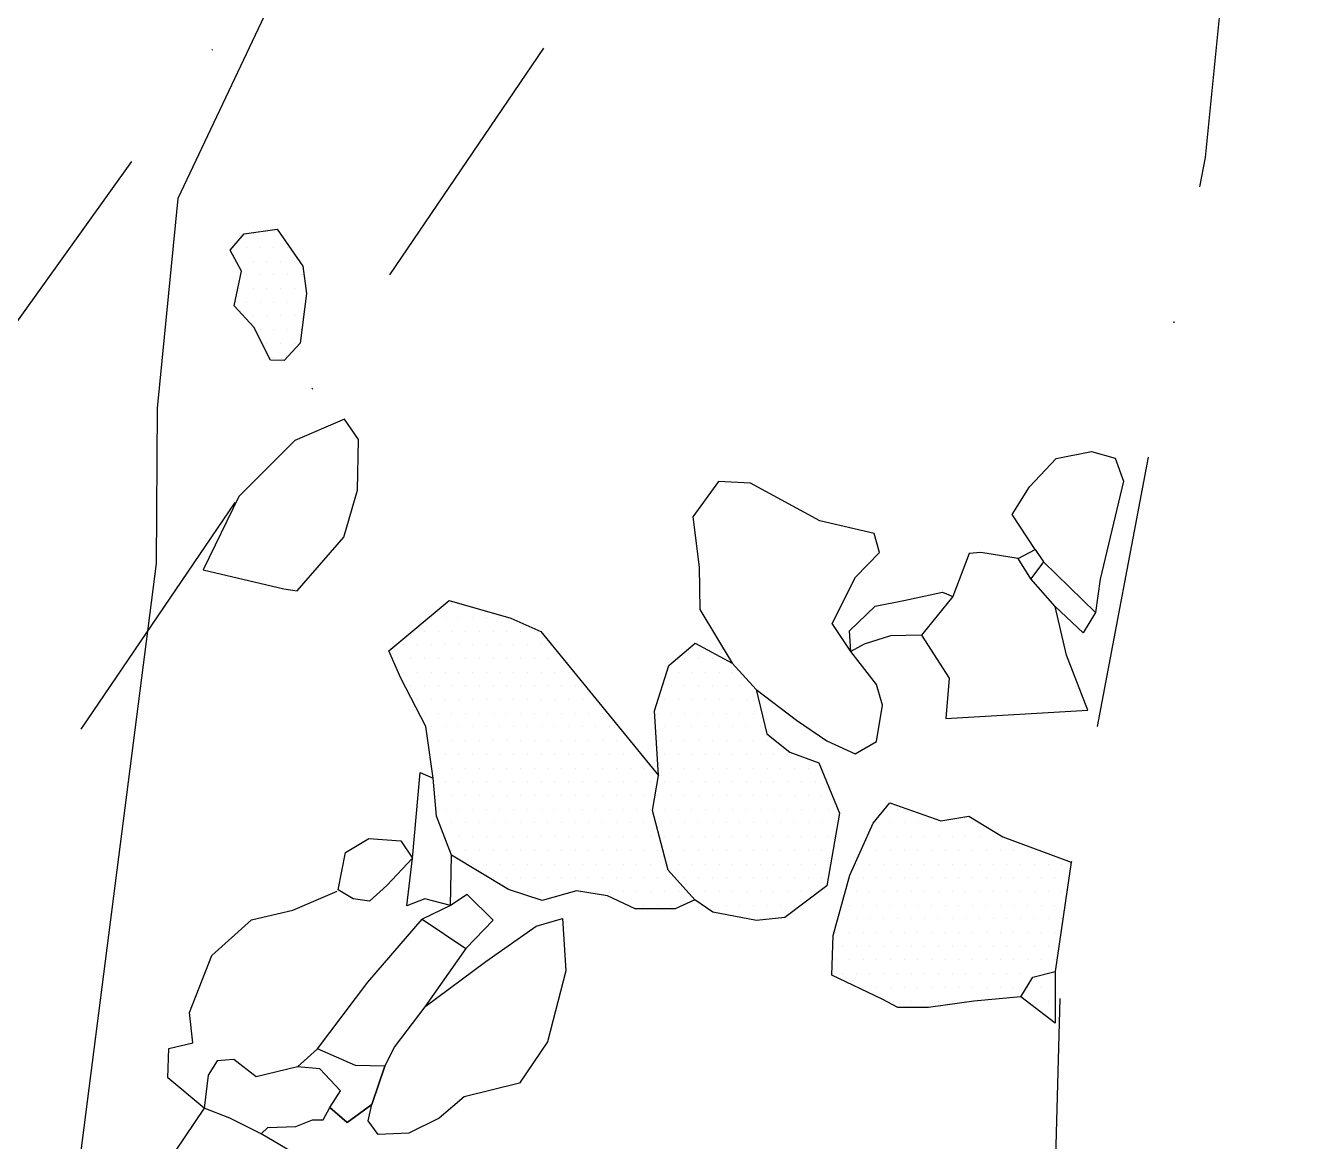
# Model space of a CAD drawing. Header units: metres. Extents: x -1264 to -948, y -1229 to -834.
# Drawn here: x -1063.3 to -947.5, y -1092.8 to -991 of the extents above; entities that cross this region are included whole.
import ezdxf

# ---------------------------------------------------------------- set-up
doc = ezdxf.new("R2010")
doc.units = ezdxf.units.M
doc.header["$LTSCALE"] = 25
doc.header["$MEASUREMENT"] = 0
doc.linetypes.add('STRICHPUNKTX2', pattern=[2, 1, -0.5, 0, -0.5])
doc.layers.get('0').update_dxf_attribs({"linetype": 'CONTINUOUS'})
for name, color, linetype in [('BEFUND', 1, 'CONTINUOUS'), ('GRABUNGSGRENZE', 3, 'STRICHPUNKTX2'), ('STEINE', 4, 'CONTINUOUS'), ('STEINESCHRAFF', 4, 'CONTINUOUS')]:
    doc.layers.add(name, color=color, linetype=linetype)

# ---------------------------------------------------------------- blocks, each defined once
blk = doc.blocks.new('*X3')
at = {"color": 0}
for p, q in [((-1003.125, -1048.75), (-1003.125, -1048.75)), ((-1001.875, -1048.75), (-1001.875, -1048.75)), ((-1000.625, -1048.75), (-1000.625, -1048.75)), ((-1003.75, -1050), (-1003.75, -1050)), ((-1002.5, -1050), (-1002.5, -1050)), ((-1001.25, -1050), (-1001.25, -1050)), ((-1000, -1050), (-1000, -1050)), ((-998.75, -1050), (-998.75, -1050)), ((-1004.375, -1051.25), (-1004.375, -1051.25)), ((-1003.125, -1051.25), (-1003.125, -1051.25)), ((-1001.875, -1051.25), (-1001.875, -1051.25)), ((-1000.625, -1051.25), (-1000.625, -1051.25)), ((-999.375, -1051.25), (-999.375, -1051.25)), ((-998.125, -1051.25), (-998.125, -1051.25)), ((-1005, -1052.5), (-1005, -1052.5)), ((-1003.75, -1052.5), (-1003.75, -1052.5)), ((-1002.5, -1052.5), (-1002.5, -1052.5)), ((-1001.25, -1052.5), (-1001.25, -1052.5)), ((-1000, -1052.5), (-1000, -1052.5)), ((-998.75, -1052.5), (-998.75, -1052.5)), ((-997.5, -1052.5), (-997.5, -1052.5)), ((-1005.625, -1053.75), (-1005.625, -1053.75)), ((-1004.375, -1053.75), (-1004.375, -1053.75)), ((-1003.125, -1053.75), (-1003.125, -1053.75)), ((-1001.875, -1053.75), (-1001.875, -1053.75)), ((-1000.625, -1053.75), (-1000.625, -1053.75)), ((-999.375, -1053.75), (-999.375, -1053.75)), ((-998.125, -1053.75), (-998.125, -1053.75)), ((-996.875, -1053.75), (-996.875, -1053.75)), ((-1005, -1055), (-1005, -1055)), ((-1003.75, -1055), (-1003.75, -1055)), ((-1002.5, -1055), (-1002.5, -1055)), ((-1001.25, -1055), (-1001.25, -1055)), ((-1000, -1055), (-1000, -1055)), ((-998.75, -1055), (-998.75, -1055)), ((-997.5, -1055), (-997.5, -1055)), ((-996.25, -1055), (-996.25, -1055)), ((-1005.625, -1056.25), (-1005.625, -1056.25)), ((-1004.375, -1056.25), (-1004.375, -1056.25)), ((-1003.125, -1056.25), (-1003.125, -1056.25)), ((-1001.875, -1056.25), (-1001.875, -1056.25)), ((-1000.625, -1056.25), (-1000.625, -1056.25)), ((-999.375, -1056.25), (-999.375, -1056.25)), ((-998.125, -1056.25), (-998.125, -1056.25)), ((-996.875, -1056.25), (-996.875, -1056.25)), ((-995.625, -1056.25), (-995.625, -1056.25)), ((-1005, -1057.5), (-1005, -1057.5)), ((-1003.75, -1057.5), (-1003.75, -1057.5)), ((-1002.5, -1057.5), (-1002.5, -1057.5)), ((-1001.25, -1057.5), (-1001.25, -1057.5)), ((-1000, -1057.5), (-1000, -1057.5)), ((-998.75, -1057.5), (-998.75, -1057.5)), ((-997.5, -1057.5), (-997.5, -1057.5)), ((-996.25, -1057.5), (-996.25, -1057.5)), ((-995, -1057.5), (-995, -1057.5)), ((-993.75, -1057.5), (-993.75, -1057.5)), ((-1004.375, -1058.75), (-1004.375, -1058.75)), ((-1003.125, -1058.75), (-1003.125, -1058.75)), ((-1001.875, -1058.75), (-1001.875, -1058.75)), ((-1000.625, -1058.75), (-1000.625, -1058.75)), ((-999.375, -1058.75), (-999.375, -1058.75)), ((-998.125, -1058.75), (-998.125, -1058.75)), ((-996.875, -1058.75), (-996.875, -1058.75)), ((-995.625, -1058.75), (-995.625, -1058.75)), ((-994.375, -1058.75), (-994.375, -1058.75)), ((-993.125, -1058.75), (-993.125, -1058.75)), ((-991.875, -1058.75), (-991.875, -1058.75)), ((-1005, -1060), (-1005, -1060)), ((-1003.75, -1060), (-1003.75, -1060)), ((-1002.5, -1060), (-1002.5, -1060)), ((-1001.25, -1060), (-1001.25, -1060)), ((-1000, -1060), (-1000, -1060)), ((-998.75, -1060), (-998.75, -1060)), ((-997.5, -1060), (-997.5, -1060)), ((-996.25, -1060), (-996.25, -1060)), ((-995, -1060), (-995, -1060)), ((-993.75, -1060), (-993.75, -1060)), ((-992.5, -1060), (-992.5, -1060)), ((-991.25, -1060), (-991.25, -1060)), ((-1005.625, -1061.25), (-1005.625, -1061.25)), ((-1004.375, -1061.25), (-1004.375, -1061.25)), ((-1003.125, -1061.25), (-1003.125, -1061.25)), ((-1001.875, -1061.25), (-1001.875, -1061.25)), ((-1000.625, -1061.25), (-1000.625, -1061.25)), ((-999.375, -1061.25), (-999.375, -1061.25)), ((-998.125, -1061.25), (-998.125, -1061.25)), ((-996.875, -1061.25), (-996.875, -1061.25)), ((-995.625, -1061.25), (-995.625, -1061.25)), ((-994.375, -1061.25), (-994.375, -1061.25)), ((-993.125, -1061.25), (-993.125, -1061.25)), ((-991.875, -1061.25), (-991.875, -1061.25)), ((-990.625, -1061.25), (-990.625, -1061.25)), ((-1005, -1062.5), (-1005, -1062.5)), ((-1003.75, -1062.5), (-1003.75, -1062.5)), ((-1002.5, -1062.5), (-1002.5, -1062.5)), ((-1001.25, -1062.5), (-1001.25, -1062.5)), ((-1000, -1062.5), (-1000, -1062.5)), ((-998.75, -1062.5), (-998.75, -1062.5)), ((-997.5, -1062.5), (-997.5, -1062.5)), ((-996.25, -1062.5), (-996.25, -1062.5)), ((-995, -1062.5), (-995, -1062.5)), ((-993.75, -1062.5), (-993.75, -1062.5)), ((-992.5, -1062.5), (-992.5, -1062.5)), ((-991.25, -1062.5), (-991.25, -1062.5)), ((-990, -1062.5), (-990, -1062.5)), ((-983.75, -1062.5), (-983.75, -1062.5)), ((-1005.625, -1063.75), (-1005.625, -1063.75)), ((-1004.375, -1063.75), (-1004.375, -1063.75)), ((-1003.125, -1063.75), (-1003.125, -1063.75)), ((-1001.875, -1063.75), (-1001.875, -1063.75)), ((-1000.625, -1063.75), (-1000.625, -1063.75)), ((-999.375, -1063.75), (-999.375, -1063.75)), ((-998.125, -1063.75), (-998.125, -1063.75)), ((-996.875, -1063.75), (-996.875, -1063.75)), ((-995.625, -1063.75), (-995.625, -1063.75)), ((-994.375, -1063.75), (-994.375, -1063.75)), ((-993.125, -1063.75), (-993.125, -1063.75)), ((-991.875, -1063.75), (-991.875, -1063.75)), ((-990.625, -1063.75), (-990.625, -1063.75)), ((-989.375, -1063.75), (-989.375, -1063.75)), ((-985.625, -1063.75), (-985.625, -1063.75)), ((-984.375, -1063.75), (-984.375, -1063.75)), ((-983.125, -1063.75), (-983.125, -1063.75)), ((-981.875, -1063.75), (-981.875, -1063.75)), ((-980.625, -1063.75), (-980.625, -1063.75)), ((-979.375, -1063.75), (-979.375, -1063.75)), ((-978.125, -1063.75), (-978.125, -1063.75)), ((-976.875, -1063.75), (-976.875, -1063.75)), ((-1005, -1065), (-1005, -1065)), ((-1003.75, -1065), (-1003.75, -1065)), ((-1002.5, -1065), (-1002.5, -1065)), ((-1001.25, -1065), (-1001.25, -1065)), ((-1000, -1065), (-1000, -1065)), ((-998.75, -1065), (-998.75, -1065)), ((-997.5, -1065), (-997.5, -1065)), ((-996.25, -1065), (-996.25, -1065)), ((-995, -1065), (-995, -1065)), ((-993.75, -1065), (-993.75, -1065)), ((-992.5, -1065), (-992.5, -1065)), ((-991.25, -1065), (-991.25, -1065)), ((-990, -1065), (-990, -1065)), ((-986.25, -1065), (-986.25, -1065)), ((-985, -1065), (-985, -1065)), ((-983.75, -1065), (-983.75, -1065)), ((-982.5, -1065), (-982.5, -1065)), ((-981.25, -1065), (-981.25, -1065)), ((-980, -1065), (-980, -1065)), ((-978.75, -1065), (-978.75, -1065)), ((-977.5, -1065), (-977.5, -1065)), ((-976.25, -1065), (-976.25, -1065)), ((-975, -1065), (-975, -1065)), ((-1004.375, -1066.25), (-1004.375, -1066.25)), ((-1003.125, -1066.25), (-1003.125, -1066.25)), ((-1001.875, -1066.25), (-1001.875, -1066.25)), ((-1000.625, -1066.25), (-1000.625, -1066.25)), ((-999.375, -1066.25), (-999.375, -1066.25)), ((-998.125, -1066.25), (-998.125, -1066.25)), ((-996.875, -1066.25), (-996.875, -1066.25)), ((-995.625, -1066.25), (-995.625, -1066.25)), ((-994.375, -1066.25), (-994.375, -1066.25)), ((-993.125, -1066.25), (-993.125, -1066.25)), ((-991.875, -1066.25), (-991.875, -1066.25)), ((-990.625, -1066.25), (-990.625, -1066.25)), ((-986.875, -1066.25), (-986.875, -1066.25)), ((-985.625, -1066.25), (-985.625, -1066.25)), ((-984.375, -1066.25), (-984.375, -1066.25)), ((-983.125, -1066.25), (-983.125, -1066.25)), ((-981.875, -1066.25), (-981.875, -1066.25)), ((-980.625, -1066.25), (-980.625, -1066.25)), ((-979.375, -1066.25), (-979.375, -1066.25)), ((-978.125, -1066.25), (-978.125, -1066.25)), ((-976.875, -1066.25), (-976.875, -1066.25)), ((-975.625, -1066.25), (-975.625, -1066.25)), ((-974.375, -1066.25), (-974.375, -1066.25)), ((-973.125, -1066.25), (-973.125, -1066.25)), ((-971.875, -1066.25), (-971.875, -1066.25)), ((-1003.75, -1067.5), (-1003.75, -1067.5)), ((-1002.5, -1067.5), (-1002.5, -1067.5)), ((-1001.25, -1067.5), (-1001.25, -1067.5)), ((-1000, -1067.5), (-1000, -1067.5)), ((-998.75, -1067.5), (-998.75, -1067.5)), ((-997.5, -1067.5), (-997.5, -1067.5)), ((-996.25, -1067.5), (-996.25, -1067.5)), ((-995, -1067.5), (-995, -1067.5)), ((-993.75, -1067.5), (-993.75, -1067.5)), ((-992.5, -1067.5), (-992.5, -1067.5)), ((-991.25, -1067.5), (-991.25, -1067.5)), ((-990, -1067.5), (-990, -1067.5)), ((-987.5, -1067.5), (-987.5, -1067.5)), ((-986.25, -1067.5), (-986.25, -1067.5)), ((-985, -1067.5), (-985, -1067.5)), ((-983.75, -1067.5), (-983.75, -1067.5)), ((-982.5, -1067.5), (-982.5, -1067.5)), ((-981.25, -1067.5), (-981.25, -1067.5)), ((-980, -1067.5), (-980, -1067.5)), ((-978.75, -1067.5), (-978.75, -1067.5)), ((-977.5, -1067.5), (-977.5, -1067.5)), ((-976.25, -1067.5), (-976.25, -1067.5)), ((-975, -1067.5), (-975, -1067.5)), ((-973.75, -1067.5), (-973.75, -1067.5)), ((-972.5, -1067.5), (-972.5, -1067.5)), ((-971.25, -1067.5), (-971.25, -1067.5)), ((-970, -1067.5), (-970, -1067.5)), ((-968.75, -1067.5), (-968.75, -1067.5)), ((-1003.125, -1068.75), (-1003.125, -1068.75)), ((-1001.875, -1068.75), (-1001.875, -1068.75)), ((-1000.625, -1068.75), (-1000.625, -1068.75)), ((-999.375, -1068.75), (-999.375, -1068.75)), ((-998.125, -1068.75), (-998.125, -1068.75)), ((-996.875, -1068.75), (-996.875, -1068.75)), ((-995.625, -1068.75), (-995.625, -1068.75)), ((-994.375, -1068.75), (-994.375, -1068.75)), ((-993.125, -1068.75), (-993.125, -1068.75)), ((-991.875, -1068.75), (-991.875, -1068.75)), ((-990.625, -1068.75), (-990.625, -1068.75)), ((-988.125, -1068.75), (-988.125, -1068.75)), ((-986.875, -1068.75), (-986.875, -1068.75)), ((-985.625, -1068.75), (-985.625, -1068.75)), ((-984.375, -1068.75), (-984.375, -1068.75)), ((-983.125, -1068.75), (-983.125, -1068.75)), ((-981.875, -1068.75), (-981.875, -1068.75)), ((-980.625, -1068.75), (-980.625, -1068.75)), ((-979.375, -1068.75), (-979.375, -1068.75)), ((-978.125, -1068.75), (-978.125, -1068.75)), ((-976.875, -1068.75), (-976.875, -1068.75)), ((-975.625, -1068.75), (-975.625, -1068.75)), ((-974.375, -1068.75), (-974.375, -1068.75)), ((-973.125, -1068.75), (-973.125, -1068.75)), ((-971.875, -1068.75), (-971.875, -1068.75)), ((-970.625, -1068.75), (-970.625, -1068.75)), ((-969.375, -1068.75), (-969.375, -1068.75)), ((-968.125, -1068.75), (-968.125, -1068.75)), ((-1002.5, -1070), (-1002.5, -1070)), ((-1001.25, -1070), (-1001.25, -1070)), ((-1000, -1070), (-1000, -1070)), ((-998.75, -1070), (-998.75, -1070)), ((-997.5, -1070), (-997.5, -1070)), ((-996.25, -1070), (-996.25, -1070)), ((-995, -1070), (-995, -1070)), ((-993.75, -1070), (-993.75, -1070)), ((-992.5, -1070), (-992.5, -1070)), ((-991.25, -1070), (-991.25, -1070)), ((-987.5, -1070), (-987.5, -1070)), ((-986.25, -1070), (-986.25, -1070)), ((-985, -1070), (-985, -1070)), ((-983.75, -1070), (-983.75, -1070)), ((-982.5, -1070), (-982.5, -1070)), ((-981.25, -1070), (-981.25, -1070)), ((-980, -1070), (-980, -1070)), ((-978.75, -1070), (-978.75, -1070)), ((-977.5, -1070), (-977.5, -1070)), ((-976.25, -1070), (-976.25, -1070)), ((-975, -1070), (-975, -1070)), ((-973.75, -1070), (-973.75, -1070)), ((-972.5, -1070), (-972.5, -1070)), ((-971.25, -1070), (-971.25, -1070)), ((-970, -1070), (-970, -1070)), ((-968.75, -1070), (-968.75, -1070)), ((-1000.625, -1071.25), (-1000.625, -1071.25)), ((-999.375, -1071.25), (-999.375, -1071.25)), ((-998.125, -1071.25), (-998.125, -1071.25)), ((-996.875, -1071.25), (-996.875, -1071.25)), ((-995.625, -1071.25), (-995.625, -1071.25)), ((-994.375, -1071.25), (-994.375, -1071.25)), ((-993.125, -1071.25), (-993.125, -1071.25)), ((-988.125, -1071.25), (-988.125, -1071.25)), ((-986.875, -1071.25), (-986.875, -1071.25)), ((-985.625, -1071.25), (-985.625, -1071.25)), ((-984.375, -1071.25), (-984.375, -1071.25)), ((-983.125, -1071.25), (-983.125, -1071.25)), ((-981.875, -1071.25), (-981.875, -1071.25)), ((-980.625, -1071.25), (-980.625, -1071.25)), ((-979.375, -1071.25), (-979.375, -1071.25)), ((-978.125, -1071.25), (-978.125, -1071.25)), ((-976.875, -1071.25), (-976.875, -1071.25)), ((-975.625, -1071.25), (-975.625, -1071.25)), ((-974.375, -1071.25), (-974.375, -1071.25)), ((-973.125, -1071.25), (-973.125, -1071.25)), ((-971.875, -1071.25), (-971.875, -1071.25)), ((-970.625, -1071.25), (-970.625, -1071.25)), ((-969.375, -1071.25), (-969.375, -1071.25)), ((-996.25, -1072.5), (-996.25, -1072.5)), ((-988.75, -1072.5), (-988.75, -1072.5)), ((-987.5, -1072.5), (-987.5, -1072.5)), ((-986.25, -1072.5), (-986.25, -1072.5)), ((-985, -1072.5), (-985, -1072.5)), ((-983.75, -1072.5), (-983.75, -1072.5)), ((-982.5, -1072.5), (-982.5, -1072.5)), ((-981.25, -1072.5), (-981.25, -1072.5)), ((-980, -1072.5), (-980, -1072.5)), ((-978.75, -1072.5), (-978.75, -1072.5)), ((-977.5, -1072.5), (-977.5, -1072.5)), ((-976.25, -1072.5), (-976.25, -1072.5)), ((-975, -1072.5), (-975, -1072.5)), ((-973.75, -1072.5), (-973.75, -1072.5)), ((-972.5, -1072.5), (-972.5, -1072.5)), ((-971.25, -1072.5), (-971.25, -1072.5)), ((-970, -1072.5), (-970, -1072.5)), ((-968.75, -1072.5), (-968.75, -1072.5)), ((-989.375, -1073.75), (-989.375, -1073.75)), ((-988.125, -1073.75), (-988.125, -1073.75)), ((-986.875, -1073.75), (-986.875, -1073.75)), ((-985.625, -1073.75), (-985.625, -1073.75)), ((-984.375, -1073.75), (-984.375, -1073.75)), ((-983.125, -1073.75), (-983.125, -1073.75)), ((-981.875, -1073.75), (-981.875, -1073.75)), ((-980.625, -1073.75), (-980.625, -1073.75)), ((-979.375, -1073.75), (-979.375, -1073.75)), ((-978.125, -1073.75), (-978.125, -1073.75)), ((-976.875, -1073.75), (-976.875, -1073.75)), ((-975.625, -1073.75), (-975.625, -1073.75)), ((-974.375, -1073.75), (-974.375, -1073.75)), ((-973.125, -1073.75), (-973.125, -1073.75)), ((-971.875, -1073.75), (-971.875, -1073.75)), ((-970.625, -1073.75), (-970.625, -1073.75)), ((-969.375, -1073.75), (-969.375, -1073.75)), ((-988.75, -1075), (-988.75, -1075)), ((-987.5, -1075), (-987.5, -1075)), ((-986.25, -1075), (-986.25, -1075)), ((-985, -1075), (-985, -1075)), ((-983.75, -1075), (-983.75, -1075)), ((-982.5, -1075), (-982.5, -1075)), ((-981.25, -1075), (-981.25, -1075)), ((-980, -1075), (-980, -1075)), ((-978.75, -1075), (-978.75, -1075)), ((-977.5, -1075), (-977.5, -1075)), ((-976.25, -1075), (-976.25, -1075)), ((-975, -1075), (-975, -1075)), ((-973.75, -1075), (-973.75, -1075)), ((-972.5, -1075), (-972.5, -1075)), ((-971.25, -1075), (-971.25, -1075)), ((-970, -1075), (-970, -1075)), ((-989.375, -1076.25), (-989.375, -1076.25)), ((-988.125, -1076.25), (-988.125, -1076.25)), ((-986.875, -1076.25), (-986.875, -1076.25)), ((-985.625, -1076.25), (-985.625, -1076.25)), ((-984.375, -1076.25), (-984.375, -1076.25)), ((-983.125, -1076.25), (-983.125, -1076.25)), ((-981.875, -1076.25), (-981.875, -1076.25)), ((-980.625, -1076.25), (-980.625, -1076.25)), ((-979.375, -1076.25), (-979.375, -1076.25)), ((-978.125, -1076.25), (-978.125, -1076.25)), ((-976.875, -1076.25), (-976.875, -1076.25)), ((-975.625, -1076.25), (-975.625, -1076.25)), ((-974.375, -1076.25), (-974.375, -1076.25)), ((-973.125, -1076.25), (-973.125, -1076.25)), ((-971.875, -1076.25), (-971.875, -1076.25)), ((-970.625, -1076.25), (-970.625, -1076.25)), ((-969.375, -1076.25), (-969.375, -1076.25)), ((-988.75, -1077.5), (-988.75, -1077.5)), ((-987.5, -1077.5), (-987.5, -1077.5)), ((-986.25, -1077.5), (-986.25, -1077.5)), ((-985, -1077.5), (-985, -1077.5)), ((-983.75, -1077.5), (-983.75, -1077.5)), ((-982.5, -1077.5), (-982.5, -1077.5)), ((-981.25, -1077.5), (-981.25, -1077.5)), ((-980, -1077.5), (-980, -1077.5)), ((-978.75, -1077.5), (-978.75, -1077.5)), ((-977.5, -1077.5), (-977.5, -1077.5)), ((-976.25, -1077.5), (-976.25, -1077.5)), ((-975, -1077.5), (-975, -1077.5)), ((-973.75, -1077.5), (-973.75, -1077.5)), ((-972.5, -1077.5), (-972.5, -1077.5)), ((-971.25, -1077.5), (-971.25, -1077.5)), ((-970, -1077.5), (-970, -1077.5)), ((-986.875, -1078.75), (-986.875, -1078.75)), ((-985.625, -1078.75), (-985.625, -1078.75)), ((-984.375, -1078.75), (-984.375, -1078.75)), ((-983.125, -1078.75), (-983.125, -1078.75)), ((-981.875, -1078.75), (-981.875, -1078.75)), ((-980.625, -1078.75), (-980.625, -1078.75)), ((-979.375, -1078.75), (-979.375, -1078.75)), ((-978.125, -1078.75), (-978.125, -1078.75)), ((-976.875, -1078.75), (-976.875, -1078.75)), ((-975.625, -1078.75), (-975.625, -1078.75)), ((-974.375, -1078.75), (-974.375, -1078.75)), ((-973.125, -1078.75), (-973.125, -1078.75)), ((-971.875, -1078.75), (-971.875, -1078.75)), ((-970.625, -1078.75), (-970.625, -1078.75)), ((-969.375, -1078.75), (-969.375, -1078.75)), ((-983.75, -1080), (-983.75, -1080)), ((-982.5, -1080), (-982.5, -1080)), ((-981.25, -1080), (-981.25, -1080)), ((-980, -1080), (-980, -1080)), ((-978.75, -1080), (-978.75, -1080)), ((-977.5, -1080), (-977.5, -1080)), ((-971.25, -1080), (-971.25, -1080)), ((-970, -1080), (-970, -1080)), ((-969.375, -1081.25), (-969.375, -1081.25))]:
    blk.add_line(p, q, dxfattribs=at)
blk = doc.blocks.new('*X4')
at = {"color": 0}
for p, q in [((-1042.5, -1010), (-1042.5, -1010)), ((-1041.25, -1010), (-1041.25, -1010)), ((-1044.375, -1011.25), (-1044.375, -1011.25)), ((-1043.125, -1011.25), (-1043.125, -1011.25)), ((-1041.875, -1011.25), (-1041.875, -1011.25)), ((-1040.625, -1011.25), (-1040.625, -1011.25)), ((-1039.375, -1011.25), (-1039.375, -1011.25)), ((-1043.75, -1012.5), (-1043.75, -1012.5)), ((-1042.5, -1012.5), (-1042.5, -1012.5)), ((-1041.25, -1012.5), (-1041.25, -1012.5)), ((-1040, -1012.5), (-1040, -1012.5)), ((-1038.75, -1012.5), (-1038.75, -1012.5)), ((-1043.125, -1013.75), (-1043.125, -1013.75)), ((-1041.875, -1013.75), (-1041.875, -1013.75)), ((-1040.625, -1013.75), (-1040.625, -1013.75)), ((-1039.375, -1013.75), (-1039.375, -1013.75)), ((-1038.125, -1013.75), (-1038.125, -1013.75)), ((-1043.75, -1015), (-1043.75, -1015)), ((-1042.5, -1015), (-1042.5, -1015)), ((-1041.25, -1015), (-1041.25, -1015)), ((-1040, -1015), (-1040, -1015)), ((-1038.75, -1015), (-1038.75, -1015)), ((-1043.125, -1016.25), (-1043.125, -1016.25)), ((-1041.875, -1016.25), (-1041.875, -1016.25)), ((-1040.625, -1016.25), (-1040.625, -1016.25)), ((-1039.375, -1016.25), (-1039.375, -1016.25)), ((-1038.125, -1016.25), (-1038.125, -1016.25)), ((-1042.5, -1017.5), (-1042.5, -1017.5)), ((-1041.25, -1017.5), (-1041.25, -1017.5)), ((-1040, -1017.5), (-1040, -1017.5)), ((-1038.75, -1017.5), (-1038.75, -1017.5)), ((-1041.875, -1018.75), (-1041.875, -1018.75)), ((-1040.625, -1018.75), (-1040.625, -1018.75)), ((-1039.375, -1018.75), (-1039.375, -1018.75)), ((-1038.125, -1018.75), (-1038.125, -1018.75)), ((-1041.25, -1020), (-1041.25, -1020)), ((-1040, -1020), (-1040, -1020)), ((-1038.75, -1020), (-1038.75, -1020)), ((-1040.625, -1021.25), (-1040.625, -1021.25)), ((-1024.375, -1043.75), (-1024.375, -1043.75)), ((-1026.25, -1045), (-1026.25, -1045)), ((-1025, -1045), (-1025, -1045)), ((-1023.75, -1045), (-1023.75, -1045)), ((-1022.5, -1045), (-1022.5, -1045)), ((-1021.25, -1045), (-1021.25, -1045)), ((-1020, -1045), (-1020, -1045)), ((-1026.875, -1046.25), (-1026.875, -1046.25)), ((-1025.625, -1046.25), (-1025.625, -1046.25)), ((-1024.375, -1046.25), (-1024.375, -1046.25)), ((-1023.125, -1046.25), (-1023.125, -1046.25)), ((-1021.875, -1046.25), (-1021.875, -1046.25)), ((-1020.625, -1046.25), (-1020.625, -1046.25)), ((-1019.375, -1046.25), (-1019.375, -1046.25)), ((-1018.125, -1046.25), (-1018.125, -1046.25)), ((-1016.875, -1046.25), (-1016.875, -1046.25)), ((-1028.75, -1047.5), (-1028.75, -1047.5)), ((-1027.5, -1047.5), (-1027.5, -1047.5)), ((-1026.25, -1047.5), (-1026.25, -1047.5)), ((-1025, -1047.5), (-1025, -1047.5)), ((-1023.75, -1047.5), (-1023.75, -1047.5)), ((-1022.5, -1047.5), (-1022.5, -1047.5)), ((-1021.25, -1047.5), (-1021.25, -1047.5)), ((-1020, -1047.5), (-1020, -1047.5)), ((-1018.75, -1047.5), (-1018.75, -1047.5)), ((-1017.5, -1047.5), (-1017.5, -1047.5)), ((-1016.25, -1047.5), (-1016.25, -1047.5)), ((-1029.375, -1048.75), (-1029.375, -1048.75)), ((-1028.125, -1048.75), (-1028.125, -1048.75)), ((-1026.875, -1048.75), (-1026.875, -1048.75)), ((-1025.625, -1048.75), (-1025.625, -1048.75)), ((-1024.375, -1048.75), (-1024.375, -1048.75)), ((-1023.125, -1048.75), (-1023.125, -1048.75)), ((-1021.875, -1048.75), (-1021.875, -1048.75)), ((-1020.625, -1048.75), (-1020.625, -1048.75)), ((-1019.375, -1048.75), (-1019.375, -1048.75)), ((-1018.125, -1048.75), (-1018.125, -1048.75)), ((-1016.875, -1048.75), (-1016.875, -1048.75)), ((-1015.625, -1048.75), (-1015.625, -1048.75)), ((-1014.375, -1048.75), (-1014.375, -1048.75)), ((-1028.75, -1050), (-1028.75, -1050)), ((-1027.5, -1050), (-1027.5, -1050)), ((-1026.25, -1050), (-1026.25, -1050)), ((-1025, -1050), (-1025, -1050)), ((-1023.75, -1050), (-1023.75, -1050)), ((-1022.5, -1050), (-1022.5, -1050)), ((-1021.25, -1050), (-1021.25, -1050)), ((-1020, -1050), (-1020, -1050)), ((-1018.75, -1050), (-1018.75, -1050)), ((-1017.5, -1050), (-1017.5, -1050)), ((-1016.25, -1050), (-1016.25, -1050)), ((-1015, -1050), (-1015, -1050)), ((-1013.75, -1050), (-1013.75, -1050)), ((-1028.125, -1051.25), (-1028.125, -1051.25)), ((-1026.875, -1051.25), (-1026.875, -1051.25)), ((-1025.625, -1051.25), (-1025.625, -1051.25)), ((-1024.375, -1051.25), (-1024.375, -1051.25)), ((-1023.125, -1051.25), (-1023.125, -1051.25)), ((-1021.875, -1051.25), (-1021.875, -1051.25)), ((-1020.625, -1051.25), (-1020.625, -1051.25)), ((-1019.375, -1051.25), (-1019.375, -1051.25)), ((-1018.125, -1051.25), (-1018.125, -1051.25)), ((-1016.875, -1051.25), (-1016.875, -1051.25)), ((-1015.625, -1051.25), (-1015.625, -1051.25)), ((-1014.375, -1051.25), (-1014.375, -1051.25)), ((-1013.125, -1051.25), (-1013.125, -1051.25)), ((-1027.5, -1052.5), (-1027.5, -1052.5)), ((-1026.25, -1052.5), (-1026.25, -1052.5)), ((-1025, -1052.5), (-1025, -1052.5)), ((-1023.75, -1052.5), (-1023.75, -1052.5)), ((-1022.5, -1052.5), (-1022.5, -1052.5)), ((-1021.25, -1052.5), (-1021.25, -1052.5)), ((-1020, -1052.5), (-1020, -1052.5)), ((-1018.75, -1052.5), (-1018.75, -1052.5)), ((-1017.5, -1052.5), (-1017.5, -1052.5)), ((-1016.25, -1052.5), (-1016.25, -1052.5)), ((-1015, -1052.5), (-1015, -1052.5)), ((-1013.75, -1052.5), (-1013.75, -1052.5)), ((-1012.5, -1052.5), (-1012.5, -1052.5)), ((-1011.25, -1052.5), (-1011.25, -1052.5)), ((-1026.875, -1053.75), (-1026.875, -1053.75)), ((-1025.625, -1053.75), (-1025.625, -1053.75)), ((-1024.375, -1053.75), (-1024.375, -1053.75)), ((-1023.125, -1053.75), (-1023.125, -1053.75)), ((-1021.875, -1053.75), (-1021.875, -1053.75)), ((-1020.625, -1053.75), (-1020.625, -1053.75)), ((-1019.375, -1053.75), (-1019.375, -1053.75)), ((-1018.125, -1053.75), (-1018.125, -1053.75)), ((-1016.875, -1053.75), (-1016.875, -1053.75)), ((-1015.625, -1053.75), (-1015.625, -1053.75)), ((-1014.375, -1053.75), (-1014.375, -1053.75)), ((-1013.125, -1053.75), (-1013.125, -1053.75)), ((-1011.875, -1053.75), (-1011.875, -1053.75)), ((-1010.625, -1053.75), (-1010.625, -1053.75)), ((-1026.25, -1055), (-1026.25, -1055)), ((-1025, -1055), (-1025, -1055)), ((-1023.75, -1055), (-1023.75, -1055)), ((-1022.5, -1055), (-1022.5, -1055)), ((-1021.25, -1055), (-1021.25, -1055)), ((-1020, -1055), (-1020, -1055)), ((-1018.75, -1055), (-1018.75, -1055)), ((-1017.5, -1055), (-1017.5, -1055)), ((-1016.25, -1055), (-1016.25, -1055)), ((-1015, -1055), (-1015, -1055)), ((-1013.75, -1055), (-1013.75, -1055)), ((-1012.5, -1055), (-1012.5, -1055)), ((-1011.25, -1055), (-1011.25, -1055)), ((-1010, -1055), (-1010, -1055)), ((-1025.625, -1056.25), (-1025.625, -1056.25)), ((-1024.375, -1056.25), (-1024.375, -1056.25)), ((-1023.125, -1056.25), (-1023.125, -1056.25)), ((-1021.875, -1056.25), (-1021.875, -1056.25)), ((-1020.625, -1056.25), (-1020.625, -1056.25)), ((-1019.375, -1056.25), (-1019.375, -1056.25)), ((-1018.125, -1056.25), (-1018.125, -1056.25)), ((-1016.875, -1056.25), (-1016.875, -1056.25)), ((-1015.625, -1056.25), (-1015.625, -1056.25)), ((-1014.375, -1056.25), (-1014.375, -1056.25)), ((-1013.125, -1056.25), (-1013.125, -1056.25)), ((-1011.875, -1056.25), (-1011.875, -1056.25)), ((-1010.625, -1056.25), (-1010.625, -1056.25)), ((-1009.375, -1056.25), (-1009.375, -1056.25)), ((-1026.25, -1057.5), (-1026.25, -1057.5)), ((-1025, -1057.5), (-1025, -1057.5)), ((-1023.75, -1057.5), (-1023.75, -1057.5)), ((-1022.5, -1057.5), (-1022.5, -1057.5)), ((-1021.25, -1057.5), (-1021.25, -1057.5)), ((-1020, -1057.5), (-1020, -1057.5)), ((-1018.75, -1057.5), (-1018.75, -1057.5)), ((-1017.5, -1057.5), (-1017.5, -1057.5)), ((-1016.25, -1057.5), (-1016.25, -1057.5)), ((-1015, -1057.5), (-1015, -1057.5)), ((-1013.75, -1057.5), (-1013.75, -1057.5)), ((-1012.5, -1057.5), (-1012.5, -1057.5)), ((-1011.25, -1057.5), (-1011.25, -1057.5)), ((-1010, -1057.5), (-1010, -1057.5)), ((-1008.75, -1057.5), (-1008.75, -1057.5)), ((-1007.5, -1057.5), (-1007.5, -1057.5)), ((-1025.625, -1058.75), (-1025.625, -1058.75)), ((-1024.375, -1058.75), (-1024.375, -1058.75)), ((-1023.125, -1058.75), (-1023.125, -1058.75)), ((-1021.875, -1058.75), (-1021.875, -1058.75)), ((-1020.625, -1058.75), (-1020.625, -1058.75)), ((-1019.375, -1058.75), (-1019.375, -1058.75)), ((-1018.125, -1058.75), (-1018.125, -1058.75)), ((-1016.875, -1058.75), (-1016.875, -1058.75)), ((-1015.625, -1058.75), (-1015.625, -1058.75)), ((-1014.375, -1058.75), (-1014.375, -1058.75)), ((-1013.125, -1058.75), (-1013.125, -1058.75)), ((-1011.875, -1058.75), (-1011.875, -1058.75)), ((-1010.625, -1058.75), (-1010.625, -1058.75)), ((-1009.375, -1058.75), (-1009.375, -1058.75)), ((-1008.125, -1058.75), (-1008.125, -1058.75)), ((-1006.875, -1058.75), (-1006.875, -1058.75)), ((-1025, -1060), (-1025, -1060)), ((-1023.75, -1060), (-1023.75, -1060)), ((-1022.5, -1060), (-1022.5, -1060)), ((-1021.25, -1060), (-1021.25, -1060)), ((-1020, -1060), (-1020, -1060)), ((-1018.75, -1060), (-1018.75, -1060)), ((-1017.5, -1060), (-1017.5, -1060)), ((-1016.25, -1060), (-1016.25, -1060)), ((-1015, -1060), (-1015, -1060)), ((-1013.75, -1060), (-1013.75, -1060)), ((-1012.5, -1060), (-1012.5, -1060)), ((-1011.25, -1060), (-1011.25, -1060)), ((-1010, -1060), (-1010, -1060)), ((-1008.75, -1060), (-1008.75, -1060)), ((-1007.5, -1060), (-1007.5, -1060)), ((-1006.25, -1060), (-1006.25, -1060)), ((-1025.625, -1061.25), (-1025.625, -1061.25)), ((-1024.375, -1061.25), (-1024.375, -1061.25)), ((-1023.125, -1061.25), (-1023.125, -1061.25)), ((-1021.875, -1061.25), (-1021.875, -1061.25)), ((-1020.625, -1061.25), (-1020.625, -1061.25)), ((-1019.375, -1061.25), (-1019.375, -1061.25)), ((-1018.125, -1061.25), (-1018.125, -1061.25)), ((-1016.875, -1061.25), (-1016.875, -1061.25)), ((-1015.625, -1061.25), (-1015.625, -1061.25)), ((-1014.375, -1061.25), (-1014.375, -1061.25)), ((-1013.125, -1061.25), (-1013.125, -1061.25)), ((-1011.875, -1061.25), (-1011.875, -1061.25)), ((-1010.625, -1061.25), (-1010.625, -1061.25)), ((-1009.375, -1061.25), (-1009.375, -1061.25)), ((-1008.125, -1061.25), (-1008.125, -1061.25)), ((-1006.875, -1061.25), (-1006.875, -1061.25)), ((-1025, -1062.5), (-1025, -1062.5)), ((-1023.75, -1062.5), (-1023.75, -1062.5)), ((-1022.5, -1062.5), (-1022.5, -1062.5)), ((-1021.25, -1062.5), (-1021.25, -1062.5)), ((-1020, -1062.5), (-1020, -1062.5)), ((-1018.75, -1062.5), (-1018.75, -1062.5)), ((-1017.5, -1062.5), (-1017.5, -1062.5)), ((-1016.25, -1062.5), (-1016.25, -1062.5)), ((-1015, -1062.5), (-1015, -1062.5)), ((-1013.75, -1062.5), (-1013.75, -1062.5)), ((-1012.5, -1062.5), (-1012.5, -1062.5)), ((-1011.25, -1062.5), (-1011.25, -1062.5)), ((-1010, -1062.5), (-1010, -1062.5)), ((-1008.75, -1062.5), (-1008.75, -1062.5)), ((-1007.5, -1062.5), (-1007.5, -1062.5)), ((-1006.25, -1062.5), (-1006.25, -1062.5)), ((-1024.375, -1063.75), (-1024.375, -1063.75)), ((-1023.125, -1063.75), (-1023.125, -1063.75)), ((-1021.875, -1063.75), (-1021.875, -1063.75)), ((-1020.625, -1063.75), (-1020.625, -1063.75)), ((-1019.375, -1063.75), (-1019.375, -1063.75)), ((-1018.125, -1063.75), (-1018.125, -1063.75)), ((-1016.875, -1063.75), (-1016.875, -1063.75)), ((-1015.625, -1063.75), (-1015.625, -1063.75)), ((-1014.375, -1063.75), (-1014.375, -1063.75)), ((-1013.125, -1063.75), (-1013.125, -1063.75)), ((-1011.875, -1063.75), (-1011.875, -1063.75)), ((-1010.625, -1063.75), (-1010.625, -1063.75)), ((-1009.375, -1063.75), (-1009.375, -1063.75)), ((-1008.125, -1063.75), (-1008.125, -1063.75)), ((-1006.875, -1063.75), (-1006.875, -1063.75)), ((-1025, -1065), (-1025, -1065)), ((-1023.75, -1065), (-1023.75, -1065)), ((-1022.5, -1065), (-1022.5, -1065)), ((-1021.25, -1065), (-1021.25, -1065)), ((-1020, -1065), (-1020, -1065)), ((-1018.75, -1065), (-1018.75, -1065)), ((-1017.5, -1065), (-1017.5, -1065)), ((-1016.25, -1065), (-1016.25, -1065)), ((-1015, -1065), (-1015, -1065)), ((-1013.75, -1065), (-1013.75, -1065)), ((-1012.5, -1065), (-1012.5, -1065)), ((-1011.25, -1065), (-1011.25, -1065)), ((-1010, -1065), (-1010, -1065)), ((-1008.75, -1065), (-1008.75, -1065)), ((-1007.5, -1065), (-1007.5, -1065)), ((-1006.25, -1065), (-1006.25, -1065)), ((-1024.375, -1066.25), (-1024.375, -1066.25)), ((-1023.125, -1066.25), (-1023.125, -1066.25)), ((-1021.875, -1066.25), (-1021.875, -1066.25)), ((-1020.625, -1066.25), (-1020.625, -1066.25)), ((-1019.375, -1066.25), (-1019.375, -1066.25)), ((-1018.125, -1066.25), (-1018.125, -1066.25)), ((-1016.875, -1066.25), (-1016.875, -1066.25)), ((-1015.625, -1066.25), (-1015.625, -1066.25)), ((-1014.375, -1066.25), (-1014.375, -1066.25)), ((-1013.125, -1066.25), (-1013.125, -1066.25)), ((-1011.875, -1066.25), (-1011.875, -1066.25)), ((-1010.625, -1066.25), (-1010.625, -1066.25)), ((-1009.375, -1066.25), (-1009.375, -1066.25)), ((-1008.125, -1066.25), (-1008.125, -1066.25)), ((-1006.875, -1066.25), (-1006.875, -1066.25)), ((-1005.625, -1066.25), (-1005.625, -1066.25)), ((-1022.5, -1067.5), (-1022.5, -1067.5)), ((-1021.25, -1067.5), (-1021.25, -1067.5)), ((-1020, -1067.5), (-1020, -1067.5)), ((-1018.75, -1067.5), (-1018.75, -1067.5)), ((-1017.5, -1067.5), (-1017.5, -1067.5)), ((-1016.25, -1067.5), (-1016.25, -1067.5)), ((-1015, -1067.5), (-1015, -1067.5)), ((-1013.75, -1067.5), (-1013.75, -1067.5)), ((-1012.5, -1067.5), (-1012.5, -1067.5)), ((-1011.25, -1067.5), (-1011.25, -1067.5)), ((-1010, -1067.5), (-1010, -1067.5)), ((-1008.75, -1067.5), (-1008.75, -1067.5)), ((-1007.5, -1067.5), (-1007.5, -1067.5)), ((-1006.25, -1067.5), (-1006.25, -1067.5)), ((-1005, -1067.5), (-1005, -1067.5)), ((-1020.625, -1068.75), (-1020.625, -1068.75)), ((-1019.375, -1068.75), (-1019.375, -1068.75)), ((-1018.125, -1068.75), (-1018.125, -1068.75)), ((-1016.875, -1068.75), (-1016.875, -1068.75)), ((-1015.625, -1068.75), (-1015.625, -1068.75)), ((-1014.375, -1068.75), (-1014.375, -1068.75)), ((-1013.125, -1068.75), (-1013.125, -1068.75)), ((-1011.875, -1068.75), (-1011.875, -1068.75)), ((-1010.625, -1068.75), (-1010.625, -1068.75)), ((-1009.375, -1068.75), (-1009.375, -1068.75)), ((-1008.125, -1068.75), (-1008.125, -1068.75)), ((-1006.875, -1068.75), (-1006.875, -1068.75)), ((-1005.625, -1068.75), (-1005.625, -1068.75)), ((-1004.375, -1068.75), (-1004.375, -1068.75)), ((-1017.5, -1070), (-1017.5, -1070)), ((-1016.25, -1070), (-1016.25, -1070)), ((-1015, -1070), (-1015, -1070)), ((-1013.75, -1070), (-1013.75, -1070)), ((-1012.5, -1070), (-1012.5, -1070)), ((-1011.25, -1070), (-1011.25, -1070)), ((-1010, -1070), (-1010, -1070)), ((-1008.75, -1070), (-1008.75, -1070)), ((-1007.5, -1070), (-1007.5, -1070)), ((-1006.25, -1070), (-1006.25, -1070)), ((-1005, -1070), (-1005, -1070)), ((-1003.75, -1070), (-1003.75, -1070)), ((-1008.125, -1071.25), (-1008.125, -1071.25)), ((-1006.875, -1071.25), (-1006.875, -1071.25)), ((-1005.625, -1071.25), (-1005.625, -1071.25)), ((-1004.375, -1071.25), (-1004.375, -1071.25))]:
    blk.add_line(p, q, dxfattribs=at)

msp = doc.modelspace()

# ---------------------------------------------------------------- linework, layer by layer
at = {"layer": 'BEFUND'}
msp.add_lwpolyline([(-1020.97, -900.7), (-1027.27, -928.09), (-1030.87, -949.92), (-1034.63, -965.37), (-1040.94, -988.99), (-1049.39, -1006.8), (-1051.26, -1025.92), (-1051.35, -1040.1), (-1059.91, -1106.71)], dxfattribs=at)
at = {"layer": 'GRABUNGSGRENZE', "flags": 128}
for points in [[(-1180.96, -1142.04), (-1157.9, -1144.28), (-1123.31, -1164.29), (-973.17, -1228.84), (-968.65, -1071.55), (-955.65, -1003.05), (-947.51, -922), (-1163.08, -834.15)], [(-1157.9, -1144.28), (-1092.59, -1057.83), (-1001.36, -930.62), (-980.8, -941.26), (-1076.66, -1082.3), (-1123.31, -1164.29)]]:
    msp.add_lwpolyline(points, dxfattribs=at)
at = {"layer": 'STEINE'}
for points in [[(-1040.91, -1021.53), (-1042.44, -1018.52), (-1044.23, -1016.59), (-1043.57, -1013.42), (-1044.59, -1011.49), (-1043.32, -1010.01), (-1040.31, -1009.6), (-1037.96, -1012.96), (-1037.65, -1015.46), (-1038.21, -1020), (-1039.69, -1021.58), (-1040.91, -1021.53)], [(-1038.5, -1042.59), (-1034.22, -1037.69), (-1032.99, -1033.41), (-1032.9, -1028.77), (-1034.17, -1026.93), (-1038.71, -1028.87), (-1043.81, -1033.98), (-1047.06, -1040.66), (-1039.72, -1042.39), (-1038.5, -1042.59)], [(-971.18, -1038.81), (-973.27, -1035.6), (-971.69, -1033.1), (-969.25, -1030.5), (-966.04, -1029.88), (-963.89, -1030.49), (-963.13, -1032.58), (-965.26, -1041.51), (-965.67, -1044.57)], [(-996.62, -1051.58), (-992.94, -1054.39), (-990.19, -1056.27), (-987.59, -1057.44), (-985.65, -1056.32), (-985.09, -1053), (-985.65, -1051.12), (-988, -1048.11), (-989.69, -1045.56), (-987.55, -1041.33), (-985.36, -1039.08), (-985.87, -1037.35), (-990.82, -1036.18), (-997.14, -1032.76), (-1000.05, -1032.61), (-1002.39, -1035.83), (-1001.83, -1040.42), (-1001.77, -1044.29), (-998.81, -1049.19)], [(-981.53, -1046.62), (-979.02, -1050.55), (-979.33, -1054.22), (-966.37, -1053.45), (-968.32, -1048.45), (-969.34, -1044.01), (-971.58, -1041.47), (-972.71, -1039.63), (-976.13, -1039.07), (-977.2, -1039.17), (-978.67, -1043.1)], [(-972.71, -1039.63), (-971.18, -1038.81), (-970.41, -1039.93), (-971.58, -1041.47)], [(-970.41, -1039.93), (-965.67, -1044.57), (-966.79, -1046.41), (-969.34, -1044.01)], [(-988.1, -1046.22), (-985.76, -1043.98), (-983.16, -1043.46), (-979.64, -1042.7), (-978.67, -1043.1), (-981.53, -1046.62), (-984.38, -1046.68), (-986.78, -1047.44), (-988, -1048.11), (-988.1, -1046.22)], [(-1026.09, -1059.67), (-1026.76, -1054.97), (-1029.05, -1050.54), (-1030.13, -1048.04), (-1024.62, -1043.45), (-1019.01, -1045.07), (-1016.26, -1046.3), (-1009.77, -1054.25), (-1005.54, -1059.44)], [(-1002.21, -1070.76), (-1004.66, -1068.06), (-1006.09, -1062.61), (-1005.54, -1059.44), (-1005.9, -1053.53), (-1004.58, -1049.4), (-1002.18, -1047.35), (-998.81, -1049.19), (-996.62, -1051.58), (-995.65, -1055.61), (-993.55, -1057.29), (-990.9, -1058.26), (-989.01, -1062.85), (-990.18, -1069.48), (-994, -1072.39), (-996.6, -1072.65), (-1000.58, -1071.88), (-1002.21, -1070.76)], [(-1024.5, -1071.29), (-1026.84, -1070.68), (-1028.48, -1071.3), (-1027.97, -1066.96), (-1027.26, -1059.16), (-1026.09, -1059.67)], [(-1002.21, -1070.76), (-1004, -1071.58), (-1007.67, -1071.58), (-1010.17, -1070.41), (-1013.02, -1069.96), (-1016.13, -1070.83), (-1019.2, -1069.81), (-1024.4, -1066.7), (-1025.78, -1063.13), (-1026.09, -1059.67)], [(-972.47, -1079.61), (-976.76, -1080.02), (-980.89, -1080.59), (-983.69, -1080.59), (-985.12, -1079.83), (-989.71, -1077.64), (-989.61, -1074.02), (-988.09, -1068.51), (-985.95, -1063.76), (-984.42, -1061.93), (-979.78, -1063.55), (-977.23, -1063.14), (-974.12, -1065.03), (-967.89, -1067.32), (-969.36, -1077.32)], [(-1034.75, -1069.87), (-1034.09, -1066.45), (-1031.95, -1065.18), (-1029.04, -1065.38), (-1027.97, -1066.96), (-1030.31, -1069.46), (-1031.89, -1070.89), (-1033.37, -1070.69), (-1034.75, -1069.87)], [(-1024.5, -1071.29), (-1024.4, -1066.7)], [(-1046.97, -1089.77), (-1050.29, -1087.02), (-1050.19, -1084.32), (-1048, -1083.81), (-1048.31, -1081.05), (-1046.27, -1075.85), (-1042.65, -1072.58), (-1038.88, -1071.71), (-1034.85, -1069.97)], [(-1023.12, -1075.22), (-1020.62, -1072.61), (-1022.97, -1070.27), (-1024.5, -1071.29), (-1027.1, -1072.52)], [(-1036.63, -1084.36), (-1032.04, -1078.29), (-1027.1, -1072.52), (-1023.12, -1075.22), (-1026.84, -1080.52), (-1029.64, -1084.2), (-1030.5, -1085.93), (-1031.67, -1089.45), (-1031.67, -1089.45), (-1033.92, -1091.09), (-1035.5, -1089.71)], [(-1026.84, -1080.52), (-1021.28, -1076.39), (-1016.69, -1073.17), (-1014.3, -1072.46), (-1013.99, -1077.25), (-1015.67, -1083.73), (-1018.21, -1087.5), (-1023.26, -1088.73), (-1025.55, -1090.67), (-1028.31, -1092.05), (-1031.11, -1092.16), (-1032.03, -1090.93), (-1031.67, -1089.45)], [(-969.36, -1082.01), (-972.47, -1079.61), (-971.4, -1077.83), (-969.36, -1077.32), (-969.36, -1082.01)], [(-1035.5, -1089.71), (-1033.92, -1091.09), (-1031.67, -1089.45), (-1030.5, -1085.93), (-1033.16, -1085.88), (-1036.63, -1084.36), (-1038.46, -1085.99)], [(-1041.77, -1092.11), (-1041.16, -1091.55), (-1038.61, -1091.45), (-1037.08, -1090.84), (-1036.11, -1090.83), (-1035.5, -1089.71), (-1034.53, -1088.18), (-1036.42, -1086.19), (-1038.46, -1085.99), (-1042.23, -1086.91), (-1044.27, -1085.33), (-1045.8, -1085.44), (-1046.62, -1086.76), (-1046.97, -1089.77)], [(-1029.52, -1104.5), (-1029.83, -1100.06), (-1032.38, -1098.38), (-1034.47, -1096.03), (-1037.18, -1094.81), (-1041.77, -1092.11), (-1044.63, -1090.69), (-1046.97, -1089.77), (-1049.62, -1093.7), (-1053.09, -1099.98), (-1050.79, -1103.04), (-1051.35, -1107.17), (-1053.94, -1112.57), (-1052.36, -1114.1), (-1048.13, -1113.08), (-1043.59, -1110.48), (-1040.53, -1109.55), (-1037.68, -1108.23), (-1032.99, -1106.69), (-1029.52, -1104.5)]]:
    msp.add_lwpolyline(points, dxfattribs=at)

# ---------------------------------------------------------------- block references
at = {"layer": 'STEINESCHRAFF'}
for name in ['*X4', '*X3']:
    msp.add_blockref(name, (0, 0), dxfattribs=at)

doc.saveas('drawing.dxf')
